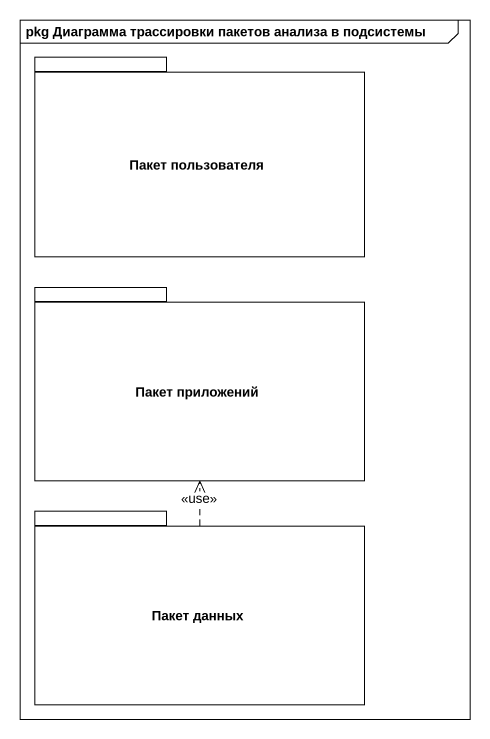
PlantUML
@startuml
mainframe pkg Диаграмма трассировки пакетов анализа в подсистемы
package "Пакет пользователя" as Пакет_пользователя {
}
package "Пакет приложений" as Пакет_приложений {
}
package "Пакет данных" as Пакет_данных {
}
Пакет_данных .up.> Пакет_приложений : <<use>>
@enduml
